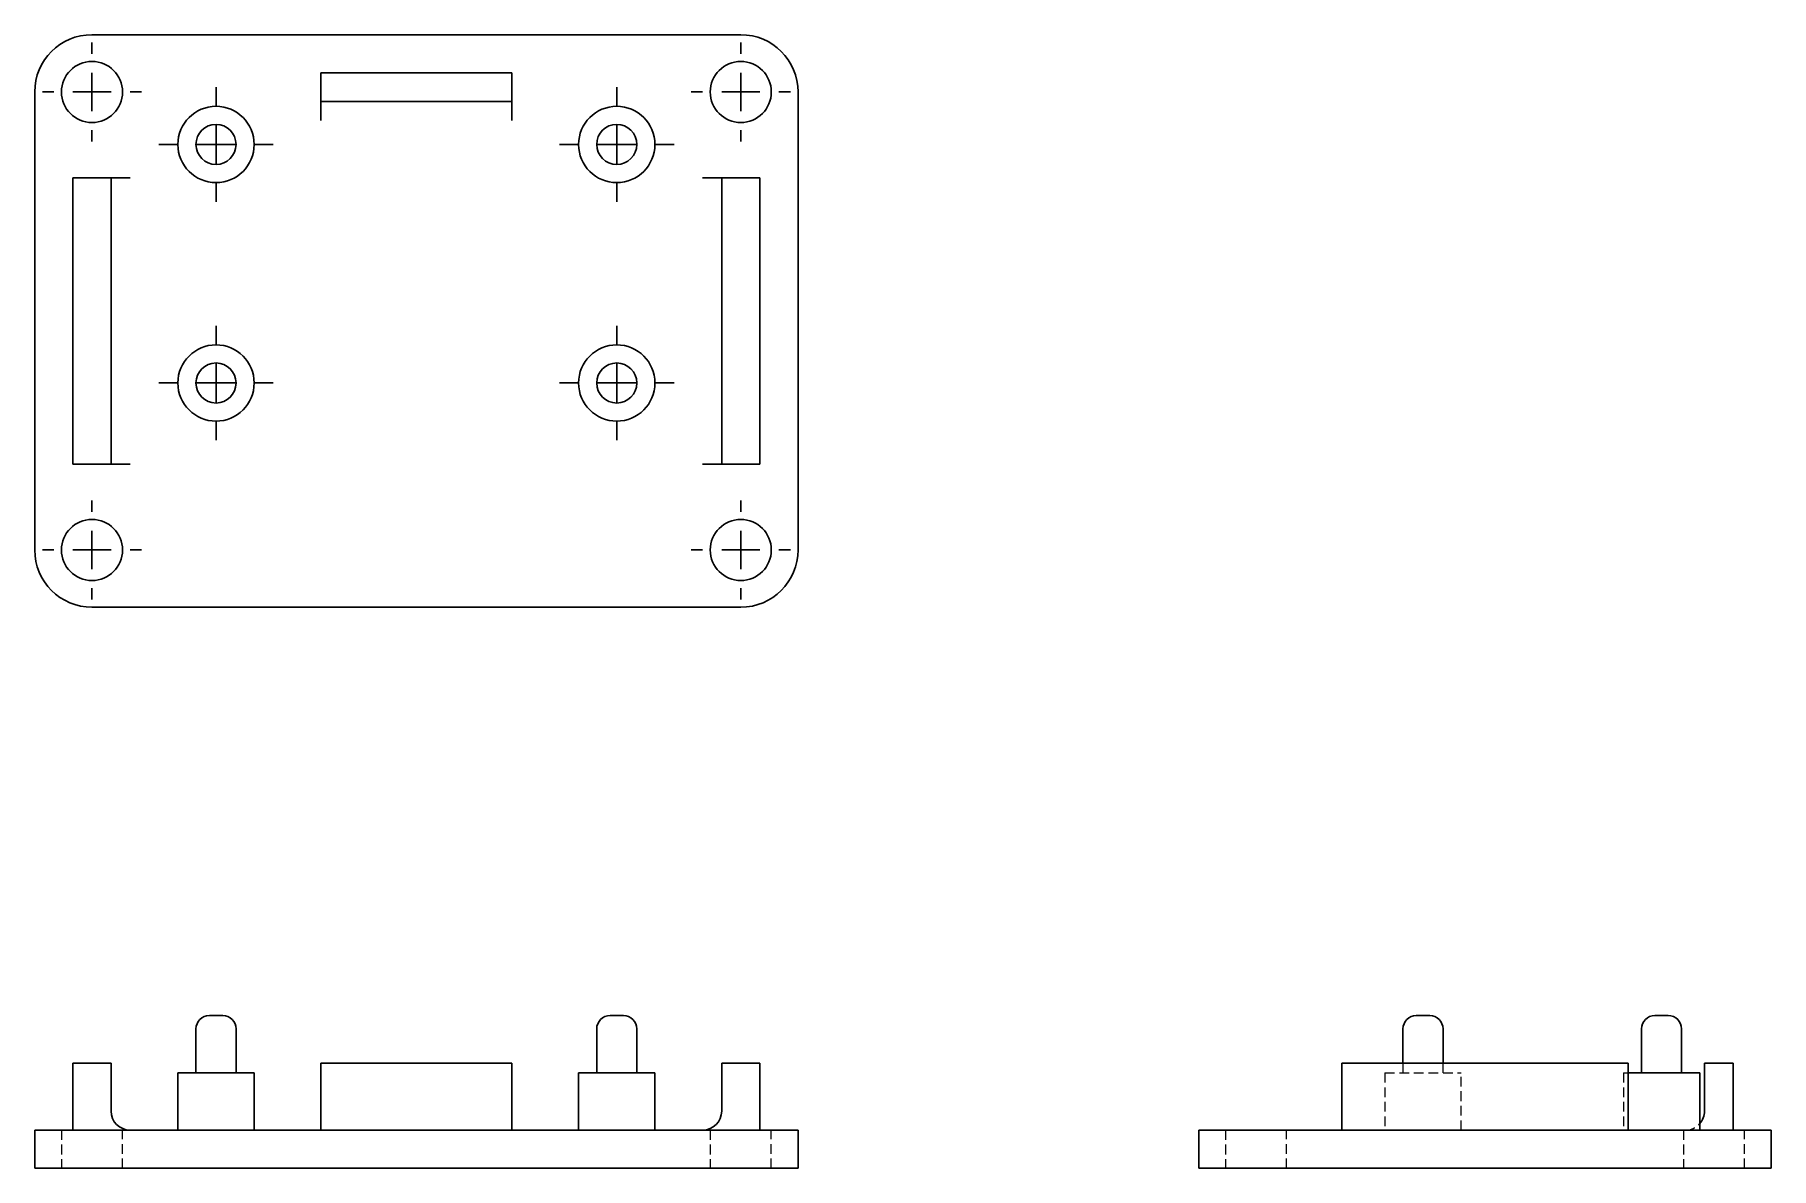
# Model space of a CAD drawing. Header units: millimetres. Extents: x 33 to 260, y 47 to 196.
import ezdxf

# ---------------------------------------------------------------- set-up
doc = ezdxf.new("R2010")
doc.units = ezdxf.units.MM
doc.linetypes.add('HIDDEN', pattern=[1.905, 1.27, -0.635])
doc.layers.add('10', color=7, linetype='Continuous')

# ---------------------------------------------------------------- blocks, each defined once
blk = doc.blocks.new('SW_CENTERMARKSYMBOL_0')
at = {"layer": '10', "color": 0}
for p, q in [((0, 5), (0, 6.5)), ((0, 0), (0, 2.5)), ((-5, 0), (-6.5, 0)), ((0, 0), (-2.5, 0)), ((0, 0), (0, -2.5)), ((0, 0), (2.5, 0)), ((5, 0), (6.5, 0)), ((0, -5), (0, -6.5))]:
    blk.add_line(p, q, dxfattribs=at)
blk = doc.blocks.new('SW_CENTERMARKSYMBOL_1')
at = {"layer": '10', "color": 0}
for p, q in [((0, 5), (0, 6.5)), ((0, 0), (0, 2.5)), ((-5, 0), (-6.5, 0)), ((0, 0), (-2.5, 0)), ((0, 0), (0, -2.5)), ((0, 0), (2.5, 0)), ((5, 0), (6.5, 0)), ((0, -5), (0, -6.5))]:
    blk.add_line(p, q, dxfattribs=at)
blk = doc.blocks.new('SW_CENTERMARKSYMBOL_2')
at = {"layer": '10', "color": 0}
for p, q in [((0, 5), (0, 6.5)), ((0, 0), (0, 2.5)), ((-5, 0), (-6.5, 0)), ((0, 0), (-2.5, 0)), ((0, 0), (0, -2.5)), ((0, 0), (2.5, 0)), ((5, 0), (6.5, 0)), ((0, -5), (0, -6.5))]:
    blk.add_line(p, q, dxfattribs=at)
blk = doc.blocks.new('SW_CENTERMARKSYMBOL_3')
at = {"layer": '10', "color": 0}
for p, q in [((0, 5), (0, 6.5)), ((0, 0), (0, 2.5)), ((-5, 0), (-6.5, 0)), ((0, 0), (-2.5, 0)), ((0, 0), (0, -2.5)), ((0, 0), (2.5, 0)), ((5, 0), (6.5, 0)), ((0, -5), (0, -6.5))]:
    blk.add_line(p, q, dxfattribs=at)
blk = doc.blocks.new('SW_CENTERMARKSYMBOL_4')
at = {"layer": '10', "color": 0}
for p, q in [((0, 5), (0, 7.5)), ((0, 0), (0, 2.5)), ((-5, 0), (-7.5, 0)), ((0, 0), (-2.5, 0)), ((0, 0), (0, -2.5)), ((0, 0), (2.5, 0)), ((5, 0), (7.5, 0)), ((0, -5), (0, -7.5))]:
    blk.add_line(p, q, dxfattribs=at)
blk = doc.blocks.new('SW_CENTERMARKSYMBOL_5')
at = {"layer": '10', "color": 0}
for p, q in [((0, 5), (0, 7.5)), ((0, 0), (0, 2.5)), ((-5, 0), (-7.5, 0)), ((0, 0), (-2.5, 0)), ((0, 0), (0, -2.5)), ((0, 0), (2.5, 0)), ((5, 0), (7.5, 0)), ((0, -5), (0, -7.5))]:
    blk.add_line(p, q, dxfattribs=at)
blk = doc.blocks.new('SW_CENTERMARKSYMBOL_6')
at = {"layer": '10', "color": 0}
for p, q in [((0, 5), (0, 7.5)), ((0, 0), (0, 2.5)), ((-5, 0), (-7.5, 0)), ((0, 0), (-2.5, 0)), ((0, 0), (0, -2.5)), ((0, 0), (2.5, 0)), ((5, 0), (7.5, 0)), ((0, -5), (0, -7.5))]:
    blk.add_line(p, q, dxfattribs=at)
blk = doc.blocks.new('SW_CENTERMARKSYMBOL_7')
at = {"layer": '10', "color": 0}
for p, q in [((0, 5), (0, 7.5)), ((0, 0), (0, 2.5)), ((-5, 0), (-7.5, 0)), ((0, 0), (-2.5, 0)), ((0, 0), (0, -2.5)), ((0, 0), (2.5, 0)), ((5, 0), (7.5, 0)), ((0, -5), (0, -7.5))]:
    blk.add_line(p, q, dxfattribs=at)

msp = doc.modelspace()

# ---------------------------------------------------------------- linework, layer by layer
at = {"color": 7, "linetype": 'Continuous', "lineweight": 25}
for p, q in [((125.5, 195.5), (40.5, 195.5)), ((95.5, 190.5), (70.5, 190.5)), ((70.5, 190.5), (70.5, 186.75)), ((95.5, 186.75), (95.5, 190.5)), ((33, 188), (33, 128)), ((70.5, 186.75), (95.5, 186.75)), ((70.5, 184.25), (70.5, 186.75)), ((95.5, 186.75), (95.5, 184.25)), ((133, 128), (133, 188)), ((43, 176.75), (38, 176.75)), ((38, 176.75), (38, 139.25)), ((43, 139.25), (43, 176.75)), ((43, 176.75), (45.5, 176.75)), ((120.5, 176.75), (123, 176.75)), ((128, 176.75), (123, 176.75)), ((123, 176.75), (123, 139.25)), ((128, 139.25), (128, 176.75)), ((38, 139.25), (43, 139.25)), ((45.5, 139.25), (43, 139.25)), ((123, 139.25), (120.5, 139.25)), ((123, 139.25), (128, 139.25)), ((40.5, 120.5), (125.5, 120.5)), ((55.875, 67), (56.75, 67)), ((56.75, 67), (57.625, 67)), ((108.375, 67), (109.25, 67)), ((109.25, 67), (110.125, 67)), ((214, 67), (215.75, 67)), ((245.25, 67), (247, 67)), ((54.125, 65.25), (54.125, 59.5)), ((59.375, 59.5), (59.375, 65.25)), ((106.625, 65.25), (106.625, 59.5)), ((111.875, 59.5), (111.875, 65.25)), ((212.25, 65.25), (212.25, 60.75)), ((217.5, 60.75), (217.5, 65.25)), ((243.5, 65.25), (243.5, 59.5)), ((248.75, 59.5), (248.75, 65.25)), ((38, 60.75), (38, 52)), ((38, 60.75), (43, 60.75)), ((43, 60.75), (43, 54.5)), ((51.75, 59.5), (51.75, 52)), ((51.75, 59.5), (56.75, 59.5)), ((56.75, 59.5), (61.75, 59.5)), ((61.75, 52), (61.75, 59.5)), ((70.5, 60.75), (95.5, 60.75)), ((70.5, 60.75), (70.5, 54.5)), ((95.5, 60.75), (95.5, 54.5)), ((104.25, 59.5), (104.25, 52)), ((104.25, 59.5), (109.25, 59.5)), ((109.25, 59.5), (114.25, 59.5)), ((114.25, 52), (114.25, 59.5)), ((123, 60.75), (123, 54.5)), ((123, 60.75), (128, 60.75)), ((128, 60.75), (128, 52)), ((204.25, 60.75), (204.25, 52)), ((204.25, 60.75), (241.75, 60.75)), ((241.75, 60.75), (241.75, 52)), ((241.75, 59.5), (251.125, 59.5)), ((251.125, 52), (251.125, 59.5)), ((251.75, 60.75), (251.75, 54.5)), ((251.75, 60.75), (255.5, 60.75)), ((255.5, 60.75), (255.5, 52)), ((70.5, 52), (70.5, 54.5)), ((95.5, 54.5), (95.5, 52)), ((33, 47), (33, 52)), ((33, 52), (40.5, 52)), ((40.5, 52), (125.5, 52)), ((125.5, 52), (133, 52)), ((133, 52), (133, 47)), ((185.5, 47), (185.5, 52)), ((185.5, 52), (193, 52)), ((193, 52), (253, 52)), ((253, 52), (260.5, 52)), ((260.5, 52), (260.5, 47)), ((40.5, 47), (33, 47)), ((40.5, 47), (125.5, 47)), ((133, 47), (125.5, 47)), ((193, 47), (185.5, 47)), ((193, 47), (253, 47)), ((260.5, 47), (253, 47))]:
    msp.add_line(p, q, dxfattribs=at)
at = {"color": 7, "linetype": 'HIDDEN', "lineweight": 18}
for p, q in [((209.875, 59.5), (219.875, 59.5)), ((209.875, 59.5), (209.875, 52)), ((212.25, 60.75), (212.25, 59.5)), ((217.5, 59.5), (217.5, 60.75)), ((219.875, 52), (219.875, 59.5)), ((241.125, 59.5), (241.75, 59.5)), ((241.125, 59.5), (241.125, 52)), ((36.5, 52), (36.5, 47)), ((44.5, 47), (44.5, 52)), ((121.5, 52), (121.5, 47)), ((129.5, 47), (129.5, 52)), ((189, 52), (189, 47)), ((197, 47), (197, 52)), ((249, 52), (249, 47)), ((257, 47), (257, 52))]:
    msp.add_line(p, q, dxfattribs=at)
at = {"color": 7, "linetype": 'Continuous', "lineweight": 25}
for centre, radius in [((40.5, 188), 4), ((125.5, 188), 4), ((56.75, 181.125), 5), ((109.25, 181.125), 5), ((56.75, 181.125), 2.625), ((109.25, 181.125), 2.625), ((56.75, 149.875), 5), ((109.25, 149.875), 5), ((56.75, 149.875), 2.625), ((109.25, 149.875), 2.625), ((40.5, 128), 4), ((125.5, 128), 4)]:
    msp.add_circle(centre, radius, dxfattribs=at)
for centre, radius, start, end in [((40.5, 188), 7.5, 90, 180), ((125.5, 188), 7.5, 0, 90), ((40.5, 128), 7.5, 180, 270), ((125.5, 128), 7.5, 270, 0), ((55.875, 65.25), 1.75, 90, 180), ((57.625, 65.25), 1.75, 0, 90), ((108.375, 65.25), 1.75, 90, 180), ((110.125, 65.25), 1.75, 0, 90), ((214, 65.25), 1.75, 90, 180), ((215.75, 65.25), 1.75, 0, 90), ((245.25, 65.25), 1.75, 90, 180), ((247, 65.25), 1.75, 0, 90), ((45.5, 54.5), 2.5, 180, 270), ((120.5, 54.5), 2.5, 270, 0), ((249.25, 54.5), 2.5, 318.59038, 0)]:
    msp.add_arc(centre, radius, start, end, dxfattribs=at)
at = {"color": 7, "linetype": 'HIDDEN', "lineweight": 18}
msp.add_arc((249.25, 54.5), 2.5, 270, 318.59038, dxfattribs=at)

# ---------------------------------------------------------------- block references
at = {"layer": '10'}
for name, p in [('SW_CENTERMARKSYMBOL_3', (40.5, 188)), ('SW_CENTERMARKSYMBOL_2', (125.5, 188)), ('SW_CENTERMARKSYMBOL_4', (56.75, 181.125)), ('SW_CENTERMARKSYMBOL_5', (109.25, 181.125)), ('SW_CENTERMARKSYMBOL_7', (56.75, 149.875)), ('SW_CENTERMARKSYMBOL_6', (109.25, 149.875)), ('SW_CENTERMARKSYMBOL_0', (40.5, 128)), ('SW_CENTERMARKSYMBOL_1', (125.5, 128))]:
    msp.add_blockref(name, p, dxfattribs=at)

doc.saveas('drawing.dxf')
